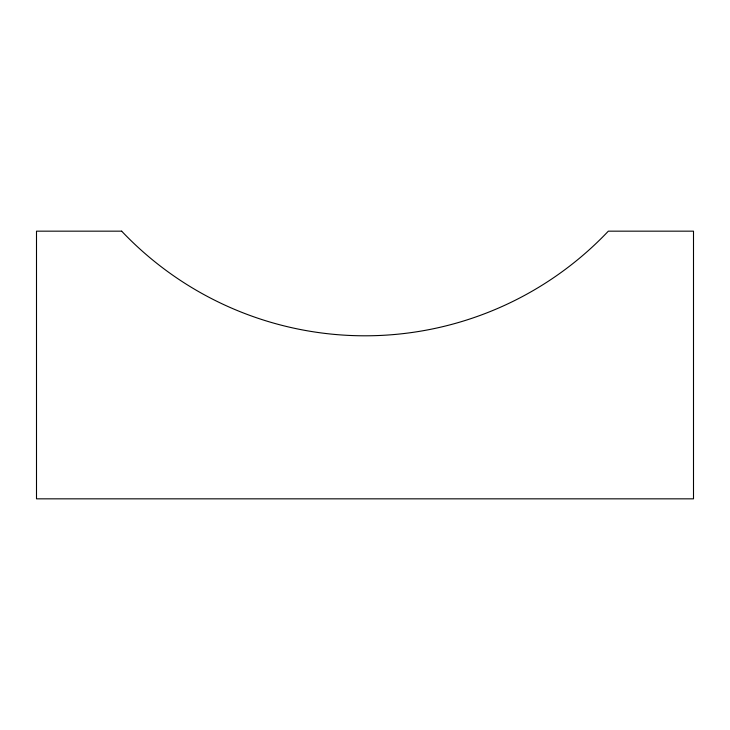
<?xml version="1.0" encoding="UTF-8"?>
<svg xmlns="http://www.w3.org/2000/svg" width="730" height="730" viewBox="0 0 730 730"><rect width="100%" height="100%" fill="white"/><g stroke="black" fill="none" stroke-linecap="round" stroke-linejoin="round"><path stroke-width="1.09" d="M121.664 231.164L36.5 231.164L36.5 498.836L693.5 498.836L693.5 231.164L608.336 231.164A335.262 335.262 0 0 1 121.664 231.164"/></g></svg>
